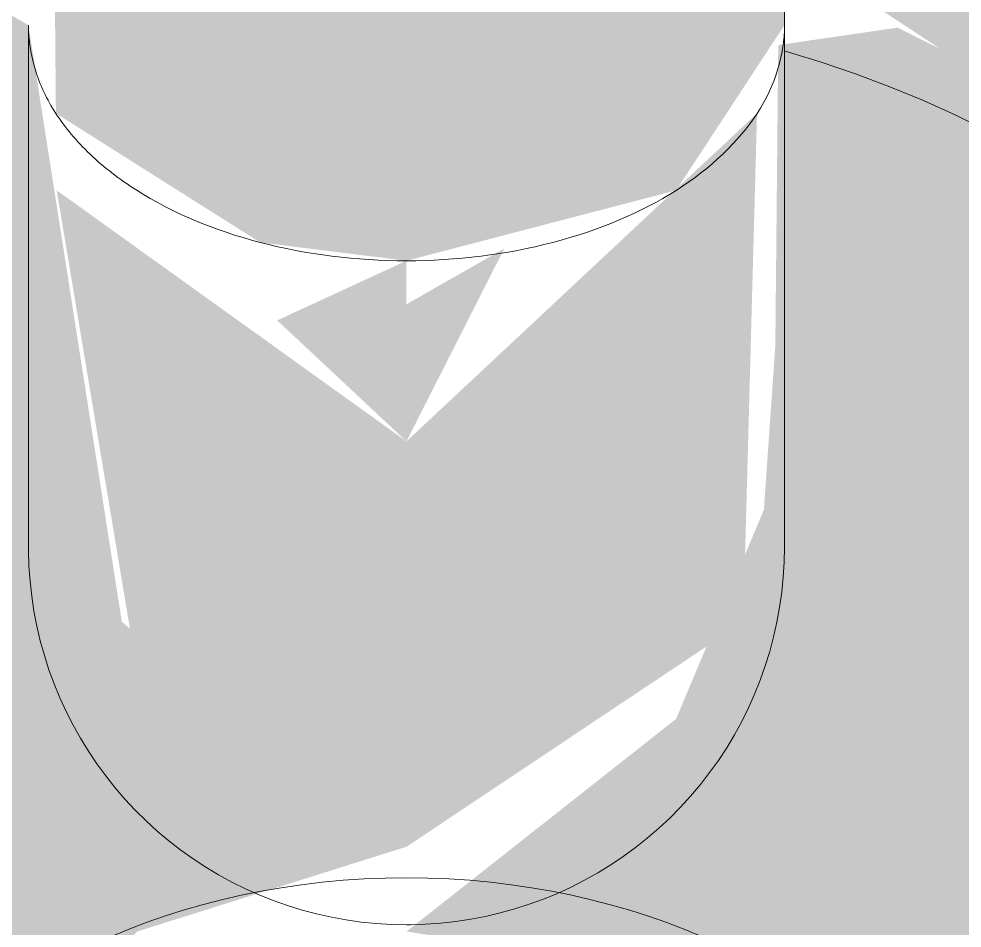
# Model space of a CAD drawing. Header units: inches. Extents: x -26493 to -10162, y -132 to 713.
# Drawn here: x -25622.425 to -25621.801, y 283.998 to 284.6 of the extents above; entities that cross this region are included whole.
import ezdxf

# ---------------------------------------------------------------- set-up
doc = ezdxf.new("R2010")
doc.units = ezdxf.units.IN
doc.header["$MEASUREMENT"] = 0
doc.layers.add('Q-SPCQ', color=91, linetype='Continuous', lineweight=9)

# ---------------------------------------------------------------- blocks, each defined once
blk = doc.blocks.new('Basketball_Backstop-Performance_Sports_Systems-3103-Ceiling_Hung - 27_-0_ to 27_-11 7_8_-652462-Section 13')
at = {"layer": 'Q-SPCQ'}
for points in [[(-25622.16879, 284.43946), (-25622.16879, 285.60019), (-25622.3853, 285.67449), (-25622.41055, 285.67449), (-25622.40065, 284.53698), (-25622.26553, 284.45158)], [(-25622.16879, 284.43946), (-25621.99042, 284.48605), (-25621.91879, 284.59538), (-25621.95228, 285.67449), (-25622.10409, 285.60526), (-25622.16879, 285.60019), (-25622.16879, 285.0403)], [(-25622.16879, 284.05163), (-25621.94605, 284.20041), (-25621.93694, 284.53696), (-25622.16879, 284.31994), (-25622.16879, 284.20041)], [(-25622.16879, 284.05163), (-25622.16879, 284.31994), (-25622.40013, 284.48608), (-25622.34685, 284.16696)]]:
    blk.add_hatch(color=256, dxfattribs=at).paths.add_polyline_path(points, flags=0)
h = blk.add_hatch(color=256, dxfattribs=at)
h.paths.add_polyline_path([(-25622.72558, 283.74297), (-25622.84255, 283.95797), (-25622.79153, 284.05162), (-25622.74121, 283.81012)], flags=0)
h.paths.add_polyline_path([(-25622.8304, 284.14537), (-25622.87668, 283.91582), (-25622.94797, 283.97008), (-25622.8317, 284.14343)], flags=0)
h.paths.add_polyline_path([(-25622.72558, 284.49868), (-25622.84653, 284.29195), (-25622.87668, 284.20307), (-25622.93523, 284.34193), (-25622.8317, 284.59465), (-25622.67733, 284.63081)], flags=0)
h.paths.add_polyline_path([(-25622.98379, 282.955), (-25622.66879, 282.955), (-25622.72558, 283.90004), (-25622.7673, 283.96861), (-25622.6954, 284.03991), (-25622.53101, 283.87202), (-25622.4381, 283.89537), (-25622.34685, 283.99557), (-25622.16879, 284.05163), (-25622.35704, 284.20041), (-25622.41879, 284.59538), (-25622.46263, 284.62077), (-25622.65793, 284.51165), (-25622.72558, 284.49868), (-25622.41628, 284.92347), (-25622.41879, 285.1875), (-25623.10629, 285.1875), (-25623.07435, 282.955)], flags=0)
h.paths.add_polyline_path([(-25622.16879, 284.31994), (-25622.16879, 284.43946), (-25622.25431, 284.39999), (-25622.1751, 284.32584)], flags=0)
h = blk.add_hatch(color=256, dxfattribs=at)
h.paths.add_polyline_path([(-25621.56194, 283.95797), (-25621.62859, 283.81012), (-25621.58281, 283.86834), (-25621.57027, 283.92218)], flags=0)
h.paths.add_polyline_path([(-25621.48555, 283.89706), (-25621.4609, 284.07637), (-25621.38961, 283.97008), (-25621.4609, 283.91582)], flags=0)
h.paths.add_polyline_path([(-25621.26323, 282.955), (-25621.23129, 282.955), (-25621.26489, 285.1875), (-25621.92331, 285.1875), (-25621.8807, 284.77929), (-25621.67965, 284.51165), (-25621.84403, 284.59373), (-25621.92289, 284.5822), (-25621.92483, 284.38343), (-25621.93239, 284.2747), (-25621.99042, 284.13628), (-25622.16879, 283.99557), (-25621.90362, 283.95343), (-25621.79379, 283.87576), (-25621.70004, 283.94113), (-25621.612, 284.02186), (-25621.56194, 283.95797), (-25621.50588, 284.02767), (-25621.51125, 283.86574), (-25621.66879, 283.72827), (-25621.66879, 282.955), (-25621.26627, 282.955)], flags=0)
h.paths.add_polyline_path([(-25621.50718, 284.14537), (-25621.51061, 284.37299), (-25621.66025, 284.63081), (-25621.612, 284.64917), (-25621.4609, 284.57154), (-25621.38961, 284.29195), (-25621.50588, 284.14699)], flags=0)
h.paths.add_polyline_path([(-25622.16879, 284.31994), (-25622.10409, 284.44757), (-25622.16879, 284.41066), (-25622.16879, 284.33689)], flags=0)
h = blk.add_hatch(color=256, dxfattribs=at)
h.paths.add_polyline_path([(-25622.72558, 284.49868), (-25622.57874, 284.52684), (-25622.41822, 284.6699), (-25622.43918, 284.79631), (-25622.70123, 284.52684)], flags=0)
h.paths.add_polyline_path([(-25622.8304, 284.14537), (-25622.8304, 284.36874), (-25622.67733, 284.63081), (-25622.72558, 284.64917), (-25622.87668, 284.57154), (-25622.94797, 284.29195)], flags=0)
h.paths.add_polyline_path([(-25621.612, 284.49868), (-25621.92026, 284.78818), (-25621.8807, 284.62252), (-25621.72623, 284.52059)], flags=0)
h.paths.add_polyline_path([(-25621.50718, 284.14537), (-25621.38961, 284.29195), (-25621.48555, 284.58421), (-25621.66025, 284.63081), (-25621.50718, 284.36874), (-25621.48555, 284.34193)], flags=0)
blk.add_line((-25621.91879, 284.58805), (-25621.91879, 285.74878), dxfattribs=at)
at = {"layer": 'Q-SPCQ', "flags": 128}
for points in [[(-25622.41879, 284.59538), (-25622.41879, 284.56568), (-25622.41879, 284.53706), (-25622.41879, 284.50959), (-25622.41879, 284.48331), (-25622.41879, 284.45825), (-25622.41879, 284.43445), (-25622.41879, 284.41196), (-25622.41879, 284.39081), (-25622.41879, 284.37104), (-25622.41879, 284.35267), (-25622.41879, 284.33574), (-25622.41879, 284.32027), (-25622.41879, 284.30629), (-25622.41879, 284.29382), (-25622.41879, 284.28287), (-25622.41879, 284.27348), (-25622.41879, 284.26564), (-25622.41879, 284.25939), (-25622.41879, 284.25471), (-25622.41879, 284.25163), (-25622.41879, 284.25015), (-25622.41879, 284.25)], [(-25621.91879, 284.25), (-25621.91879, 284.2508), (-25621.91879, 284.2532), (-25621.91879, 284.25719), (-25621.91879, 284.26277), (-25621.91879, 284.26993), (-25621.91879, 284.27866), (-25621.91879, 284.28894), (-25621.91879, 284.30076), (-25621.91879, 284.3141), (-25621.91879, 284.32894), (-25621.91879, 284.34525), (-25621.91879, 284.36301), (-25621.91879, 284.38218), (-25621.91879, 284.40274), (-25621.91879, 284.42466), (-25621.91879, 284.4479), (-25621.91879, 284.47243), (-25621.91879, 284.49819), (-25621.91879, 284.52516), (-25621.91879, 284.55329), (-25621.91879, 284.58254), (-25621.91879, 284.59538)], [(-25621.91902, 284.57848), (-25621.89517, 284.57117), (-25621.87184, 284.56322), (-25621.84908, 284.55465), (-25621.82693, 284.54549), (-25621.80543, 284.53576), (-25621.78462, 284.5255)], [(-25621.91879, 284.53706), (-25621.91879, 284.50959), (-25621.91879, 284.4833), (-25621.91879, 284.45824), (-25621.91879, 284.43445), (-25621.91879, 284.41196), (-25621.91879, 284.39081), (-25621.91879, 284.37104), (-25621.91879, 284.35267), (-25621.91879, 284.33574), (-25621.91879, 284.32027), (-25621.91879, 284.30629), (-25621.91879, 284.29382), (-25621.91879, 284.28287), (-25621.91879, 284.27348), (-25621.91879, 284.26564), (-25621.91879, 284.25939), (-25621.91879, 284.25471), (-25621.91879, 284.25163), (-25621.91879, 284.25015), (-25621.91879, 284.25)], [(-25622.41879, 284.25), (-25622.41879, 284.2508), (-25622.41879, 284.2532), (-25622.41879, 284.25719), (-25622.41879, 284.26277), (-25622.41879, 284.26993), (-25622.41879, 284.27866), (-25622.41879, 284.28894), (-25622.41879, 284.30076), (-25622.41879, 284.3141), (-25622.41879, 284.32894), (-25622.41879, 284.34525), (-25622.41879, 284.36301), (-25622.41879, 284.38218), (-25622.41879, 284.40274), (-25622.41879, 284.42466), (-25622.41879, 284.4479), (-25622.41879, 284.47243), (-25622.41879, 284.49819), (-25622.41879, 284.52516)], [(-25622.16879, 284), (-25622.17879, 284.0002), (-25622.18877, 284.0008), (-25622.19872, 284.0018), (-25622.20862, 284.00319), (-25622.21846, 284.00498), (-25622.22822, 284.00717), (-25622.23788, 284.00974), (-25622.24743, 284.01269), (-25622.25686, 284.01603), (-25622.26614, 284.01973), (-25622.27527, 284.02381), (-25622.28423, 284.02825), (-25622.29301, 284.03305), (-25622.30159, 284.03819), (-25622.30995, 284.04367), (-25622.31809, 284.04948), (-25622.32599, 284.05561), (-25622.33364, 284.06205), (-25622.34102, 284.06879), (-25622.34813, 284.07582), (-25622.35495, 284.08313), (-25622.36147, 284.09071), (-25622.36769, 284.09854), (-25622.37359, 284.10662), (-25622.37916, 284.11492), (-25622.38439, 284.12344), (-25622.38928, 284.13217), (-25622.39381, 284.14108), (-25622.39799, 284.15017), (-25622.4018, 284.15941), (-25622.40524, 284.1688), (-25622.40829, 284.17832), (-25622.41097, 284.18796), (-25622.41326, 284.19769), (-25622.41515, 284.20751), (-25622.41665, 284.21739), (-25622.41776, 284.22733), (-25622.41847, 284.23731), (-25622.41878, 284.2473), (-25622.41879, 284.25)], [(-25621.91879, 284.25), (-25621.91899, 284.24), (-25621.91959, 284.23002), (-25621.92059, 284.22007), (-25621.92198, 284.21017), (-25621.92377, 284.20033), (-25621.92596, 284.19057), (-25621.92853, 284.18091), (-25621.93148, 284.17136), (-25621.93482, 284.16193), (-25621.93852, 284.15265), (-25621.9426, 284.14352), (-25621.94704, 284.13456), (-25621.95184, 284.12578), (-25621.95698, 284.1172), (-25621.96246, 284.10884), (-25621.96827, 284.1007), (-25621.9744, 284.0928), (-25621.98084, 284.08515), (-25621.98758, 284.07777), (-25621.99461, 284.07066), (-25622.00192, 284.06384), (-25622.0095, 284.05732), (-25622.01733, 284.0511), (-25622.02541, 284.0452), (-25622.03371, 284.03963), (-25622.04223, 284.0344), (-25622.05096, 284.02951), (-25622.05987, 284.02497), (-25622.06895, 284.0208), (-25622.0782, 284.01699), (-25622.08759, 284.01355), (-25622.09711, 284.0105), (-25622.10675, 284.00782), (-25622.11648, 284.00553), (-25622.1263, 284.00364), (-25622.13618, 284.00214), (-25622.14612, 284.00103), (-25622.1561, 284.00032), (-25622.16609, 284.00001), (-25622.16879, 284)]]:
    blk.add_lwpolyline(points, dxfattribs=at)
at = {"layer": 'Q-SPCQ'}
blk.add_ellipse((-25622.16879, 283.76593), major_axis=(0.375, 0), ratio=0.707107, start_param=0.400104, end_param=2.741488, dxfattribs=at)
blk.add_open_spline([(-25622.16879, 284.43946), (-25622.2019, 284.43947), (-25622.26808, 284.44772), (-25622.33808, 284.47734), (-25622.37945, 284.50947), (-25622.40218, 284.53672), (-25622.41574, 284.56554), (-25622.41878, 284.58544), (-25622.41879, 284.59538)], degree=3, knots=[-1, -1, -1, -1, -0.875, -0.75, -0.6875, -0.625, -0.5625, -0.5, -0.5, -0.5, -0.5], dxfattribs=at)
blk.add_open_spline([(-25621.91879, 284.59538), (-25621.91877, 284.57549), (-25621.93084, 284.53581), (-25621.98554, 284.48319), (-25622.06954, 284.44773), (-25622.13569, 284.43947), (-25622.16879, 284.43946)], degree=3, dxfattribs=at)

msp = doc.modelspace()

# ---------------------------------------------------------------- block references
at = {"layer": 'Q-SPCQ'}
msp.add_blockref('Basketball_Backstop-Performance_Sports_Systems-3103-Ceiling_Hung - 27_-0_ to 27_-11 7_8_-652462-Section 13', (0, 0), dxfattribs=at)

doc.saveas('drawing.dxf')
